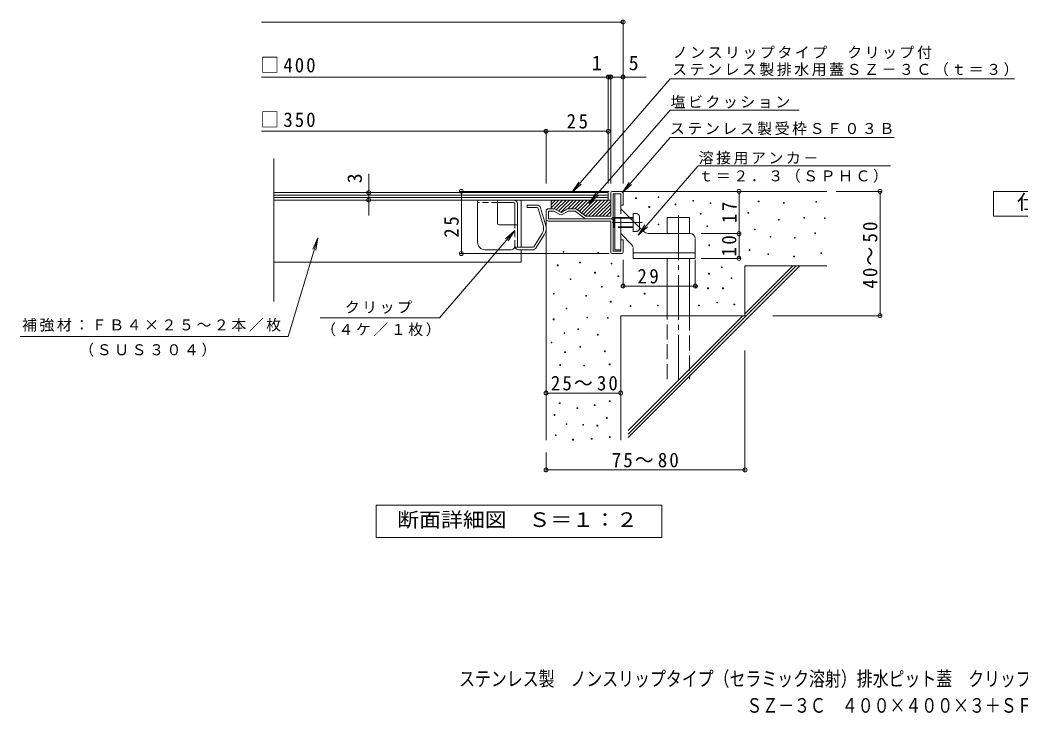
# Model space of a CAD drawing. Units: millimetres, scale not verified. Extents: x -330 to 309, y -275 to 239.
# Drawn here: x -329.8 to 72.9, y -275.1 to 3.5 of the extents above; entities that cross this region are included whole.
import ezdxf
from ezdxf.enums import TextEntityAlignment as Align

# ---------------------------------------------------------------- set-up
doc = ezdxf.new("R2010")
doc.units = ezdxf.units.MM
doc.header["$LTSCALE"] = 2
doc.header["$PDMODE"] = 32
doc.header["$PDSIZE"] = 1.6
for name, pattern in [('CHAIN2', [12, 9, -1, 1, -1]), ('DASHED1', [1.8, 1.2, -0.6]), ('DASHED3', [4, 3, -1])]:
    doc.linetypes.add(name, pattern=pattern)
for name, color, linetype, lineweight in [('D-0', 7, 'Continuous', 9), ('D-1', 2, 'Continuous', 9), ('D-2', 3, 'Continuous', 9), ('D-4', 7, 'Continuous', 9), ('D-5', 7, 'Continuous', 9), ('D-6', 6, 'Continuous', 9), ('D-9', 4, 'Continuous', 9), ('D-A', 3, 'Continuous', 9)]:
    doc.layers.add(name, color=color, linetype=linetype, lineweight=lineweight)
doc.layers.add('F-4', color=2, linetype='Continuous')
doc.styles.add('ＭＳ ゴシック', font='')
doc.styles.get('ＭＳ ゴシック').set_extended_font_data('MS Gothic')

msp = doc.modelspace()

# ---------------------------------------------------------------- linework, layer by layer
at = {"layer": 'D-0', "color": 3}
for p, q in [((-145.729, -85.879), (-145.729, -68.879)), ((-131.229, -68.879), (-145.729, -68.879)), ((-137.729, -78.379), (-137.729, -68.879)), ((-137.729, -69.879), (-131.229, -69.879)), ((-130.729, -78.879), (-130.729, -70.379)), ((-129.729, -70.379), (-129.729, -87.379)), ((-125.729, -70.879), (-125.729, -71.879)), ((-121.845, -70.879), (-125.729, -70.879)), ((-121.845, -71.879), (-125.729, -71.879)), ((-121.366, -72.235), (-119.337, -78.999)), ((-118.379, -78.711), (-120.408, -71.948)), ((-137.229, -78.879), (-129.729, -78.879)), ((-119.776, -82.268), (-123.136, -87.644)), ((-118.928, -82.798), (-122.288, -88.174)), ((-123.56, -87.879), (-130.814, -87.879)), ((-142.729, -88.879), (-132.229, -88.879)), ((-129.229, -88.879), (-123.56, -88.879))]:
    msp.add_line(p, q, dxfattribs=at)
at = {"layer": 'D-0', "color": 3, "linetype": 'DASHED1'}
for p, q in [((-137.729, -69.879), (-145.729, -69.879)), ((-130.729, -87.379), (-130.729, -78.879))]:
    msp.add_line(p, q, dxfattribs=at)
at = {"layer": 'D-0'}
for points in [[(-82.143, -68.285), (-82.143, -67.985), (-81.843, -67.985), (-81.843, -68.285)], [(-73.107, -67.825), (-73.107, -67.525), (-72.807, -67.525), (-72.807, -67.825)], [(-76.782, -71.816), (-76.782, -71.516), (-76.482, -71.516), (-76.482, -71.816)], [(-66.295, -70.762), (-66.295, -70.462), (-65.995, -70.462), (-65.995, -70.762)], [(-59.146, -69.308), (-59.146, -69.008), (-58.846, -69.008), (-58.846, -69.308)], [(-52.2, -70.247), (-52.2, -69.947), (-51.9, -69.947), (-51.9, -70.247)], [(-32.799, -69.569), (-32.799, -69.269), (-32.499, -69.269), (-32.499, -69.569)], [(-22.648, -70.11), (-22.648, -69.81), (-22.348, -69.81), (-22.348, -70.11)], [(-9.655, -69.704), (-9.655, -69.404), (-9.355, -69.404), (-9.355, -69.704)], [(-56.123, -74.562), (-56.123, -74.262), (-55.823, -74.262), (-55.823, -74.562)], [(-36.97, -74.174), (-36.97, -73.874), (-36.67, -73.874), (-36.67, -74.174)], [(-14.527, -76.201), (-14.527, -75.901), (-14.227, -75.901), (-14.227, -76.201)], [(-6.17, -76.353), (-6.17, -76.053), (-5.87, -76.053), (-5.87, -76.353)], [(-73.121, -78.821), (-73.121, -78.521), (-72.821, -78.521), (-72.821, -78.821)], [(-53.508, -79.53), (-53.508, -79.23), (-53.208, -79.23), (-53.208, -79.53)], [(-24.64, -76.987), (-24.64, -76.687), (-24.34, -76.687), (-24.34, -76.987)], [(-34.334, -80.866), (-34.334, -80.566), (-34.034, -80.566), (-34.034, -80.866)], [(-28.062, -83.781), (-28.062, -83.481), (-27.762, -83.481), (-27.762, -83.781)], [(-18.267, -84.251), (-18.267, -83.951), (-17.967, -83.951), (-17.967, -84.251)], [(-10.061, -82.427), (-10.061, -82.127), (-9.761, -82.127), (-9.761, -82.427)], [(-52.723, -87.245), (-52.723, -86.945), (-52.423, -86.945), (-52.423, -87.245)], [(-111.279, -89.871), (-111.279, -89.571), (-110.979, -89.571), (-110.979, -89.871)], [(-97.341, -90.297), (-97.341, -89.996), (-97.041, -89.996), (-97.041, -90.297)], [(-36.478, -89.11), (-36.478, -88.81), (-36.178, -88.81), (-36.178, -89.11)], [(-29.01, -90.819), (-29.01, -90.519), (-28.71, -90.519), (-28.71, -90.819)], [(-18.569, -91.764), (-18.569, -91.464), (-18.269, -91.464), (-18.269, -91.764)], [(-7.625, -90.413), (-7.625, -90.113), (-7.325, -90.113), (-7.325, -90.413)], [(-113.667, -95.27), (-113.667, -94.97), (-113.367, -94.97), (-113.367, -95.27)], [(-104.679, -94.165), (-104.679, -93.865), (-104.379, -93.865), (-104.379, -94.165)], [(-92.042, -94.56), (-92.042, -94.26), (-91.742, -94.26), (-91.742, -94.56)], [(-47.661, -95.973), (-47.661, -95.673), (-47.361, -95.673), (-47.361, -95.973)], [(-108.533, -100.799), (-108.533, -100.499), (-108.233, -100.499), (-108.233, -100.799)], [(-98.66, -98.232), (-98.66, -97.932), (-98.36, -97.932), (-98.36, -98.232)], [(-89.259, -99.62), (-89.259, -99.32), (-88.959, -99.32), (-88.959, -99.62)], [(-52.793, -98.613), (-52.793, -98.313), (-52.493, -98.313), (-52.493, -98.613)], [(-43.767, -100.404), (-43.767, -100.104), (-43.467, -100.104), (-43.467, -100.404)], [(-95.896, -103.958), (-95.896, -103.658), (-95.596, -103.658), (-95.596, -103.958)], [(-53.188, -104.537), (-53.188, -104.237), (-52.888, -104.237), (-52.888, -104.537)], [(-47.143, -104.52), (-47.143, -104.22), (-46.843, -104.22), (-46.843, -104.52)], [(-115.247, -106.723), (-115.247, -106.423), (-114.947, -106.423), (-114.947, -106.723)], [(-102.215, -107.513), (-102.215, -107.213), (-101.915, -107.213), (-101.915, -107.513)], [(-78.675, -106.684), (-78.675, -106.384), (-78.375, -106.384), (-78.375, -106.684)], [(-110.113, -112.647), (-110.113, -112.347), (-109.813, -112.347), (-109.813, -112.647)], [(-92.342, -109.882), (-92.342, -109.582), (-92.042, -109.582), (-92.042, -109.882)], [(-84.39, -111.611), (-84.39, -111.311), (-84.09, -111.311), (-84.09, -111.611)], [(-73.386, -111.462), (-73.386, -111.162), (-73.086, -111.162), (-73.086, -111.462)], [(-56.799, -111.462), (-56.799, -111.162), (-56.499, -111.162), (-56.499, -111.462)], [(-49.518, -110.261), (-49.518, -109.961), (-49.218, -109.961), (-49.218, -110.261)], [(-42.582, -111.067), (-42.582, -110.767), (-42.282, -110.767), (-42.282, -111.067)], [(-115.276, -116.991), (-115.276, -116.691), (-114.976, -116.691), (-114.976, -116.991)], [(-101.82, -116.201), (-101.82, -115.901), (-101.52, -115.901), (-101.52, -116.201)], [(-93.526, -116.432), (-93.526, -116.132), (-93.226, -116.132), (-93.226, -116.432)], [(-105.374, -120.94), (-105.374, -120.64), (-105.074, -120.64), (-105.074, -120.94)], [(-110.903, -122.52), (-110.903, -122.22), (-110.603, -122.22), (-110.603, -122.52)], [(-97.476, -123.145), (-97.476, -122.845), (-97.176, -122.845), (-97.176, -123.145)], [(-116.143, -126.319), (-116.143, -126.019), (-115.843, -126.019), (-115.843, -126.319)], [(-104.584, -128.048), (-104.584, -127.748), (-104.284, -127.748), (-104.284, -128.048)], [(-110.705, -130.221), (-110.705, -129.92), (-110.405, -129.92), (-110.405, -130.221)], [(-94.711, -129.859), (-94.711, -129.559), (-94.411, -129.559), (-94.411, -129.859)], [(-112.68, -135.354), (-112.68, -135.054), (-112.38, -135.054), (-112.38, -135.354)], [(-103.004, -135.552), (-103.004, -135.252), (-102.704, -135.252), (-102.704, -135.552)], [(-92.759, -135.065), (-92.759, -134.765), (-92.459, -134.765), (-92.459, -135.065)], [(-112.877, -150.721), (-112.877, -150.421), (-112.577, -150.421), (-112.577, -150.721)], [(-105.769, -152.696), (-105.769, -152.396), (-105.469, -152.396), (-105.469, -152.696)], [(-98.799, -151.464), (-98.799, -151.163), (-98.499, -151.163), (-98.499, -151.464)], [(-92.737, -149.931), (-92.737, -149.631), (-92.437, -149.631), (-92.437, -149.931)], [(-114.899, -155.46), (-114.899, -155.16), (-114.599, -155.16), (-114.599, -155.46)], [(-93.921, -156.645), (-93.921, -156.345), (-93.621, -156.345), (-93.621, -156.645)], [(-110.089, -159.176), (-110.089, -158.876), (-109.789, -158.876), (-109.789, -159.176)], [(-103.399, -159.409), (-103.399, -159.109), (-103.099, -159.109), (-103.099, -159.409)], [(-97.705, -159.735), (-97.705, -159.435), (-97.405, -159.435), (-97.405, -159.735)], [(-114.457, -163.52), (-114.457, -163.22), (-114.157, -163.22), (-114.157, -163.52)], [(-107.511, -165.379), (-107.511, -165.079), (-107.211, -165.079), (-107.211, -165.379)], [(-99.984, -165.077), (-99.984, -164.777), (-99.684, -164.777), (-99.684, -165.077)], [(-92.666, -164.287), (-92.666, -163.987), (-92.366, -163.987), (-92.366, -164.287)]]:
    msp.add_lwpolyline(points, close=True, dxfattribs=at)
at = {"layer": 'D-0', "color": 3}
for centre, radius, start, end in [((-131.229, -70.379), 1.5, 0, 90), ((-131.229, -70.379), 0.5, 0, 90), ((-121.845, -72.379), 1.5, 16.69939, 90), ((-121.845, -72.379), 0.5, 16.69965, 90), ((-137.229, -78.379), 0.5, 180, 270), ((-123.168, -80.148), 4, 327.99443, 16.69922), ((-123.168, -80.148), 5, 327.99443, 16.69922), ((-142.729, -85.879), 3, 180, 270), ((-132.229, -87.379), 1.5, 270, 340.52878), ((-129.229, -87.379), 1.5, 199.47122, 270), ((-129.229, -87.379), 0.5, 180, 270), ((-123.56, -87.379), 0.5, 270, 327.99387), ((-123.56, -87.379), 1.5, 270, 327.99466)]:
    msp.add_arc(centre, radius, start, end, dxfattribs=at)
at = {"layer": 'D-0', "color": 3, "linetype": 'DASHED1'}
msp.add_arc((-129.229, -87.379), 1.5, 180, 199.47122, dxfattribs=at)
at = {"layer": 'D-1'}
for p, q in [((-92.169, -65.979), (-92.169, -75.379)), ((-91.568, -65.379), (-87.768, -65.379)), ((-88.168, -66.379), (-91.169, -66.379)), ((-91.169, -75.379), (-91.169, -66.379)), ((-87.168, -65.979), (-87.168, -70.879)), ((-115.035, -72.379), (-117.168, -72.379)), ((-106.498, -72.379), (-109.302, -72.379)), ((-118.168, -76.379), (-118.168, -73.379)), ((-117.168, -76.379), (-117.168, -73.379)), ((-115.035, -73.379), (-117.168, -73.379)), ((-117.168, -76.379), (-92.169, -76.379)), ((-112.669, -74.745), (-115.035, -73.379)), ((-114.535, -72.513), (-112.168, -73.879)), ((-109.802, -72.513), (-112.168, -73.879)), ((-111.668, -74.745), (-109.302, -73.379)), ((-106.502, -73.379), (-109.302, -73.379)), ((-102.768, -76.179), (-106.502, -73.379)), ((-105.904, -72.577), (-102.168, -75.379)), ((-92.169, -75.379), (-102.168, -75.379)), ((-117.168, -77.379), (-92.169, -77.379)), ((-92.169, -89.779), (-92.169, -77.379)), ((-91.169, -77.379), (-91.169, -89.379)), ((-87.168, -84.879), (-88.168, -84.879)), ((-88.168, -89.379), (-88.168, -84.879)), ((-87.168, -89.779), (-87.168, -84.879)), ((-91.568, -90.379), (-87.768, -90.379)), ((-88.168, -89.379), (-91.169, -89.379))]:
    msp.add_line(p, q, dxfattribs=at)
msp.add_lwpolyline([(-87.168, -70.879), (-88.168, -70.879), (-88.168, -66.379)], dxfattribs=at)
for centre, radius, start, end in [((-91.568, -65.979), 0.6, 90, 180), ((-87.768, -65.979), 0.6, 0, 90), ((-117.168, -73.379), 1, 90, 180), ((-115.035, -73.379), 1, 59.99997, 90), ((-109.302, -73.379), 1, 90, 120.00003), ((-106.499, -73.369), 0.99, 53.12967, 90), ((-117.168, -76.379), 1, 180, 270), ((-112.168, -73.879), 1, 239.99997, 300.00003), ((-102.168, -75.379), 1, 233.13025, 270), ((-92.169, -75.379), 1, 270, 0), ((-92.169, -77.379), 1, 0, 90), ((-91.568, -89.779), 0.6, 180, 270), ((-87.768, -89.779), 0.6, 270, 0)]:
    msp.add_arc(centre, radius, start, end, dxfattribs=at)
at = {"layer": 'D-2'}
for p, q in [((-227.702, -109.651), (-227.702, -52.139)), ((-93.169, -65.879), (-227.702, -65.879)), ((-93.169, -66.879), (-227.702, -66.879)), ((-93.169, -67.879), (-227.702, -67.879)), ((-93.169, -65.879), (-93.169, -68.879)), ((-93.169, -68.879), (-227.702, -68.879))]:
    msp.add_line(p, q, dxfattribs=at)
at = {"layer": 'D-2', "color": 6}
for p, q in [((-128.169, -68.879), (-128.169, -87.879)), ((-128.169, -88.879), (-128.169, -93.879)), ((-128.169, -93.879), (-227.702, -93.879))]:
    msp.add_line(p, q, dxfattribs=at)
at = {"layer": 'D-4'}
for p, q in [((-232.702, 2.694), (-87.169, 2.694)), ((-87.169, -62.288), (-87.169, 3.294)), ((-232.702, -19.445), (-77.861, -19.445)), ((-93.169, -62.288), (-93.169, -18.845)), ((-92.168, -62.288), (-92.168, -18.845)), ((-232.702, -41.195), (-118.169, -41.195)), ((-118.169, -62.288), (-118.169, -40.595)), ((-118.169, -41.195), (-93.169, -41.195)), ((-189.514, -58.275), (-189.514, -75.116)), ((-92.798, -65.379), (-152.865, -65.379)), ((-152.265, -90.379), (-152.265, -65.379)), ((-40.559, -82.379), (-40.559, -65.379)), ((-1.469, -65.379), (16.768, -65.379)), ((16.168, -115.379), (16.168, -65.379)), ((-55.803, -82.379), (-39.959, -82.379)), ((-40.559, -92.379), (-40.559, -82.379)), ((-92.798, -90.379), (-152.865, -90.379)), ((-55.803, -92.379), (-39.959, -92.379)), ((-87.169, -92.973), (-87.169, -104.085)), ((-58.169, -92.973), (-58.169, -104.085)), ((-87.169, -103.485), (-57.168, -103.485)), ((-27.013, -115.379), (16.768, -115.379)), ((-38.168, -129.354), (-38.168, -177.996)), ((-118.169, -146.503), (-88.169, -146.503)), ((-118.169, -170.379), (-118.169, -177.996)), ((-118.169, -177.396), (-38.168, -177.396))]:
    msp.add_line(p, q, dxfattribs=at)
for p in [(-87.169, 2.694), (-93.169, -19.445), (-92.168, -19.445), (-87.169, -19.445), (-118.169, -41.195), (-93.169, -41.195), (-189.514, -65.879), (-189.514, -68.879), (-152.265, -65.379), (-40.559, -65.379), (16.168, -65.379), (-40.559, -82.379), (-152.265, -90.379), (-40.559, -92.379), (-87.169, -103.485), (-58.169, -103.485), (16.168, -115.379), (-118.169, -146.503), (-88.169, -146.503), (-118.169, -177.396), (-38.168, -177.396)]:
    msp.add_point(p, dxfattribs=at)
at = {"layer": 'D-5'}
for p, q in [((-68.264, -20.13), (70.318, -20.13)), ((-68.264, -32.797), (-16.387, -32.797)), ((-68.264, -43.769), (21.929, -43.769)), ((-81.164, -83.014), (-56.947, -55.19)), ((-56.947, -55.19), (20.393, -55.19)), ((-107.767, -65.879), (-104.033, -62.554)), ((-87.559, -65.938), (-83.812, -62.628)), ((-100.924, -70.322), (-97.177, -67.011)), ((-81.164, -83.014), (-78.402, -78.847)), ((-81.164, -83.014), (-77.418, -79.704)), ((-209.969, -84.072), (-212.023, -88.631)), ((-209.969, -84.072), (-210.773, -89.007)), ((-130.716, -81.133), (-134.45, -84.458)), ((-209.132, -116.248), (-161.037, -116.248))]:
    msp.add_line(p, q, dxfattribs=at)
at = {"layer": 'D-5', "color": 2}
for p, q in [((61.766, -65.379), (106.766, -65.379)), ((61.766, -75.379), (61.766, -65.379)), ((106.766, -75.379), (61.766, -75.379))]:
    msp.add_line(p, q, dxfattribs=at)
at = {"layer": 'D-5'}
for points in [[(-68.264, -20.13), (-107.767, -65.879), (-105.021, -61.701)], [(-68.264, -32.797), (-100.924, -70.322), (-98.162, -66.154)], [(-68.264, -43.769), (-87.559, -65.938), (-84.797, -61.771)], [(-329.833, -123.709), (-221.896, -123.709), (-209.969, -84.072)], [(-161.037, -116.248), (-130.716, -81.133), (-133.462, -85.311)]]:
    msp.add_lwpolyline(points, dxfattribs=at)
at = {"layer": 'D-5', "color": 2}
msp.add_lwpolyline([(-186.568, -204.568), (-186.568, -191.568), (-71.567, -191.568), (-71.567, -204.568)], close=True, dxfattribs=at)
at = {"layer": 'D-6'}
for p, q in [((-88.169, -65.379), (-5.168, -65.379)), ((-118.169, -76.379), (-118.169, -165.379)), ((-69.468, -75.879), (-60.468, -75.879)), ((-69.468, -82.379), (-69.468, -75.879)), ((-60.468, -82.379), (-60.468, -75.879)), ((-69.468, -115.379), (-69.468, -92.379)), ((-60.468, -115.379), (-60.468, -92.379)), ((-85.169, -164.409), (-16.138, -95.379)), ((-85.169, -162.995), (-17.553, -95.379)), ((-38.169, -95.379), (-5.168, -95.379)), ((-38.169, -95.379), (-38.169, -115.379)), ((-38.169, -114.581), (-18.967, -95.379)), ((-88.169, -115.379), (-88.169, -165.379)), ((-88.169, -115.379), (-38.169, -115.379)), ((-85.169, -161.581), (-38.967, -115.379))]:
    msp.add_line(p, q, dxfattribs=at)
at = {"layer": 'D-6', "linetype": 'CHAIN2'}
msp.add_line((-64.968, -75.063), (-64.968, -140.879), dxfattribs=at)
at = {"layer": 'D-6', "linetype": 'DASHED3'}
for p, q in [((-69.468, -140.879), (-69.468, -115.379)), ((-60.468, -115.379), (-60.468, -140.879))]:
    msp.add_line(p, q, dxfattribs=at)
at = {"layer": 'D-9'}
for p, q in [((-114.406, -68.879), (-116.169, -70.642)), ((-112.992, -68.879), (-116.169, -72.056)), ((-116.169, -69.879), (-116.169, -72.379)), ((-115.169, -68.879), (-92.169, -68.879)), ((-111.577, -68.879), (-115.077, -72.379)), ((-110.163, -68.879), (-114.067, -72.783)), ((-108.749, -68.879), (-113.17, -73.301)), ((-107.335, -68.879), (-112.274, -73.818)), ((-105.92, -68.879), (-109.42, -72.379)), ((-104.506, -68.879), (-108.006, -72.379)), ((-103.092, -68.879), (-106.592, -72.379)), ((-101.678, -68.879), (-105.602, -72.804)), ((-100.264, -68.879), (-104.794, -73.41)), ((-98.849, -68.879), (-103.986, -74.016)), ((-97.435, -68.879), (-103.178, -74.622)), ((-96.021, -68.879), (-102.37, -75.228)), ((-94.607, -68.879), (-101.107, -75.379)), ((-93.193, -68.879), (-99.692, -75.379)), ((-92.169, -69.269), (-98.278, -75.379)), ((-92.169, -70.684), (-96.864, -75.379)), ((-92.169, -72.098), (-95.45, -75.379)), ((-92.169, -73.512), (-94.036, -75.379))]:
    msp.add_line(p, q, dxfattribs=at)
msp.add_arc((-115.169, -69.879), 1, 90, 180, dxfattribs=at)
at = {"layer": 'D-A'}
for p, q in [((-90.469, -66.379), (-90.469, -88.879)), ((-90.469, -66.379), (-88.169, -66.379)), ((-88.169, -72.379), (-88.169, -66.379)), ((-88.169, -72.379), (-79.633, -80.915)), ((-90.919, -75.879), (-91.169, -76.129)), ((-90.469, -76.129), (-91.169, -76.129)), ((-90.469, -75.879), (-90.919, -75.879)), ((-83.169, -75.879), (-84.669, -75.879)), ((-83.169, -76.129), (-84.419, -76.129)), ((-83.169, -77.379), (-83.169, -74.279)), ((-81.869, -74.279), (-83.169, -74.279)), ((-80.569, -75.579), (-80.569, -79.979)), ((-90.919, -79.879), (-91.169, -79.629)), ((-90.469, -79.629), (-91.169, -79.629)), ((-90.469, -79.879), (-90.919, -79.879)), ((-83.754, -86.793), (-88.169, -82.379)), ((-88.169, -88.879), (-88.169, -82.379)), ((-76.098, -82.379), (-60.169, -82.379)), ((-58.169, -84.379), (-58.169, -92.379)), ((-83.169, -92.379), (-83.169, -88.208)), ((-88.169, -88.879), (-90.469, -88.879)), ((-58.169, -90.079), (-83.169, -90.079)), ((-58.169, -92.379), (-83.169, -92.379))]:
    msp.add_line(p, q, dxfattribs=at)
at = {"layer": 'D-A', "linetype": 'DASHED3'}
for p, q in [((-88.169, -82.379), (-88.169, -72.379)), ((-90.919, -75.879), (-90.919, -79.879)), ((-84.669, -75.879), (-90.469, -75.879)), ((-90.469, -76.129), (-84.419, -76.129)), ((-83.169, -79.629), (-90.469, -79.629)), ((-83.169, -79.879), (-90.469, -79.879)), ((-83.169, -81.479), (-83.169, -77.379)), ((-80.569, -80.179), (-80.569, -79.979)), ((-81.869, -81.479), (-83.169, -81.479))]:
    msp.add_line(p, q, dxfattribs=at)
at = {"layer": 'D-A', "linetype": 'CHAIN2'}
msp.add_line((-79.57, -77.879), (-91.653, -77.879), dxfattribs=at)
at = {"layer": 'D-A'}
for centre, radius, start, end in [((-81.869, -75.579), 1.3, 0, 90), ((-76.098, -77.379), 5, 225, 270), ((-60.169, -84.379), 2, 7.01646, 90), ((-85.169, -88.208), 2, 7.01646, 45)]:
    msp.add_arc(centre, radius, start, end, dxfattribs=at)
at = {"layer": 'D-A', "linetype": 'DASHED3'}
msp.add_arc((-81.869, -80.179), 1.3, 270, 0, dxfattribs=at)

# ---------------------------------------------------------------- texts
at = {"layer": 'D-4', "color": 2, "style": 'ＭＳ ゴシック'}
for s, p in [('1', (-99.758, -18.445)), ('5', (-84.946, -18.445))]:
    msp.add_text(s, height=5.865, dxfattribs=at).set_placement(p, align=Align.BOTTOM_LEFT)
msp.add_text('3', height=5.865, rotation=90, dxfattribs=at).set_placement((-190.514, -62.155), align=Align.BOTTOM_LEFT)
at = {"layer": 'D-4', "color": 2, "char_height": 5.865, "attachment_point": 7, "style": 'ＭＳ ゴシック'}
for s, insert in [('\\T1.21;\\W0.95;□400', (-233.083, -17.7)), ('\\T1.21;\\W0.95;□350', (-233.083, -39.641)), ('\\T1.27;\\W0.95;25', (-109.919, -40.195)), ('\\T1.22;\\W0.95;25～30', (-116.248, -145.503)), ('\\T1.22;\\W0.95;75～80', (-91.742, -176.396))]:
    msp.add_mtext(s, dxfattribs=dict(at, insert=insert))
for s, insert, rotation in [('\\T1.27;\\W0.95;17', (-41.559, -78.129), 90), ('\\T1.27;\\W0.95;25', (-153.265, -84.013), 90), ('\\T1.22;\\W0.95;40～50', (15.168, -104.482), 90), ('\\T1.27;\\W0.95;10', (-41.559, -91.629), 90), ('\\T1.27;\\W0.95;29', (-81.441, -102.485), 0.001)]:
    msp.add_mtext(s, dxfattribs=dict(at, insert=insert, rotation=rotation))
at = {"layer": 'D-5', "color": 2, "style": 'ＭＳ ゴシック', "width": 1.1}
for s, p in [('仕\u3000様', (71.266, -74.379)), ('断面詳細図\u3000Ｓ＝１：２', (-178.068, -202.068))]:
    msp.add_text(s, height=5.865, dxfattribs=at).set_placement(p, align=Align.BOTTOM_LEFT)
at = {"layer": 'D-5', "char_height": 4.399, "attachment_point": 7, "style": 'ＭＳ ゴシック'}
for s, insert in [('\\T1.17;ノンスリップタイプ\u3000クリップ付', (-67.235, -12.206)), ('\\T1.17;ステンレス製排水用蓋ＳＺ－３Ｃ（ｔ＝３）', (-67.476, -19.131)), ('\\T1.17;塩ビクッション', (-68.097, -32.093)), ('\\T1.17;ステンレス製受枠ＳＦ０３Ｂ', (-68.336, -42.818)), ('\\T1.17;溶接用アンカ－', (-56.781, -54.628)), ('\\T1.17;ｔ＝２．３（ＳＰＨＣ）', (-56.859, -61.942)), ('\\T1.17;\u3000クリップ\u3000', (-206.199, -114.602)), ('\\T1.17;補強材：ＦＢ４×２５～２本／枚', (-329.034, -121.812)), ('\\T1.17;（４ケ／１枚）', (-208.72, -123.686)), ('\\T1.17;（ＳＵＳ３０４）', (-306.003, -131.836))]:
    msp.add_mtext(s, dxfattribs=dict(at, insert=insert))
at = {"layer": 'F-4', "style": 'ＭＳ ゴシック', "width": 0.8}
for s, p in [('ステンレス製\u3000ノンスリップタイプ（セラミック溶射）排水ピット蓋\u3000クリップ付', (-153.185, -266.052)), ('ＳＺ－３Ｃ\u3000４００×４００×３＋ＳＦ０３Ｂ', (-37.596, -276.75))]:
    msp.add_text(s, height=5.865, dxfattribs=at).set_placement(p, align=Align.BOTTOM_LEFT)

doc.saveas('drawing.dxf')
